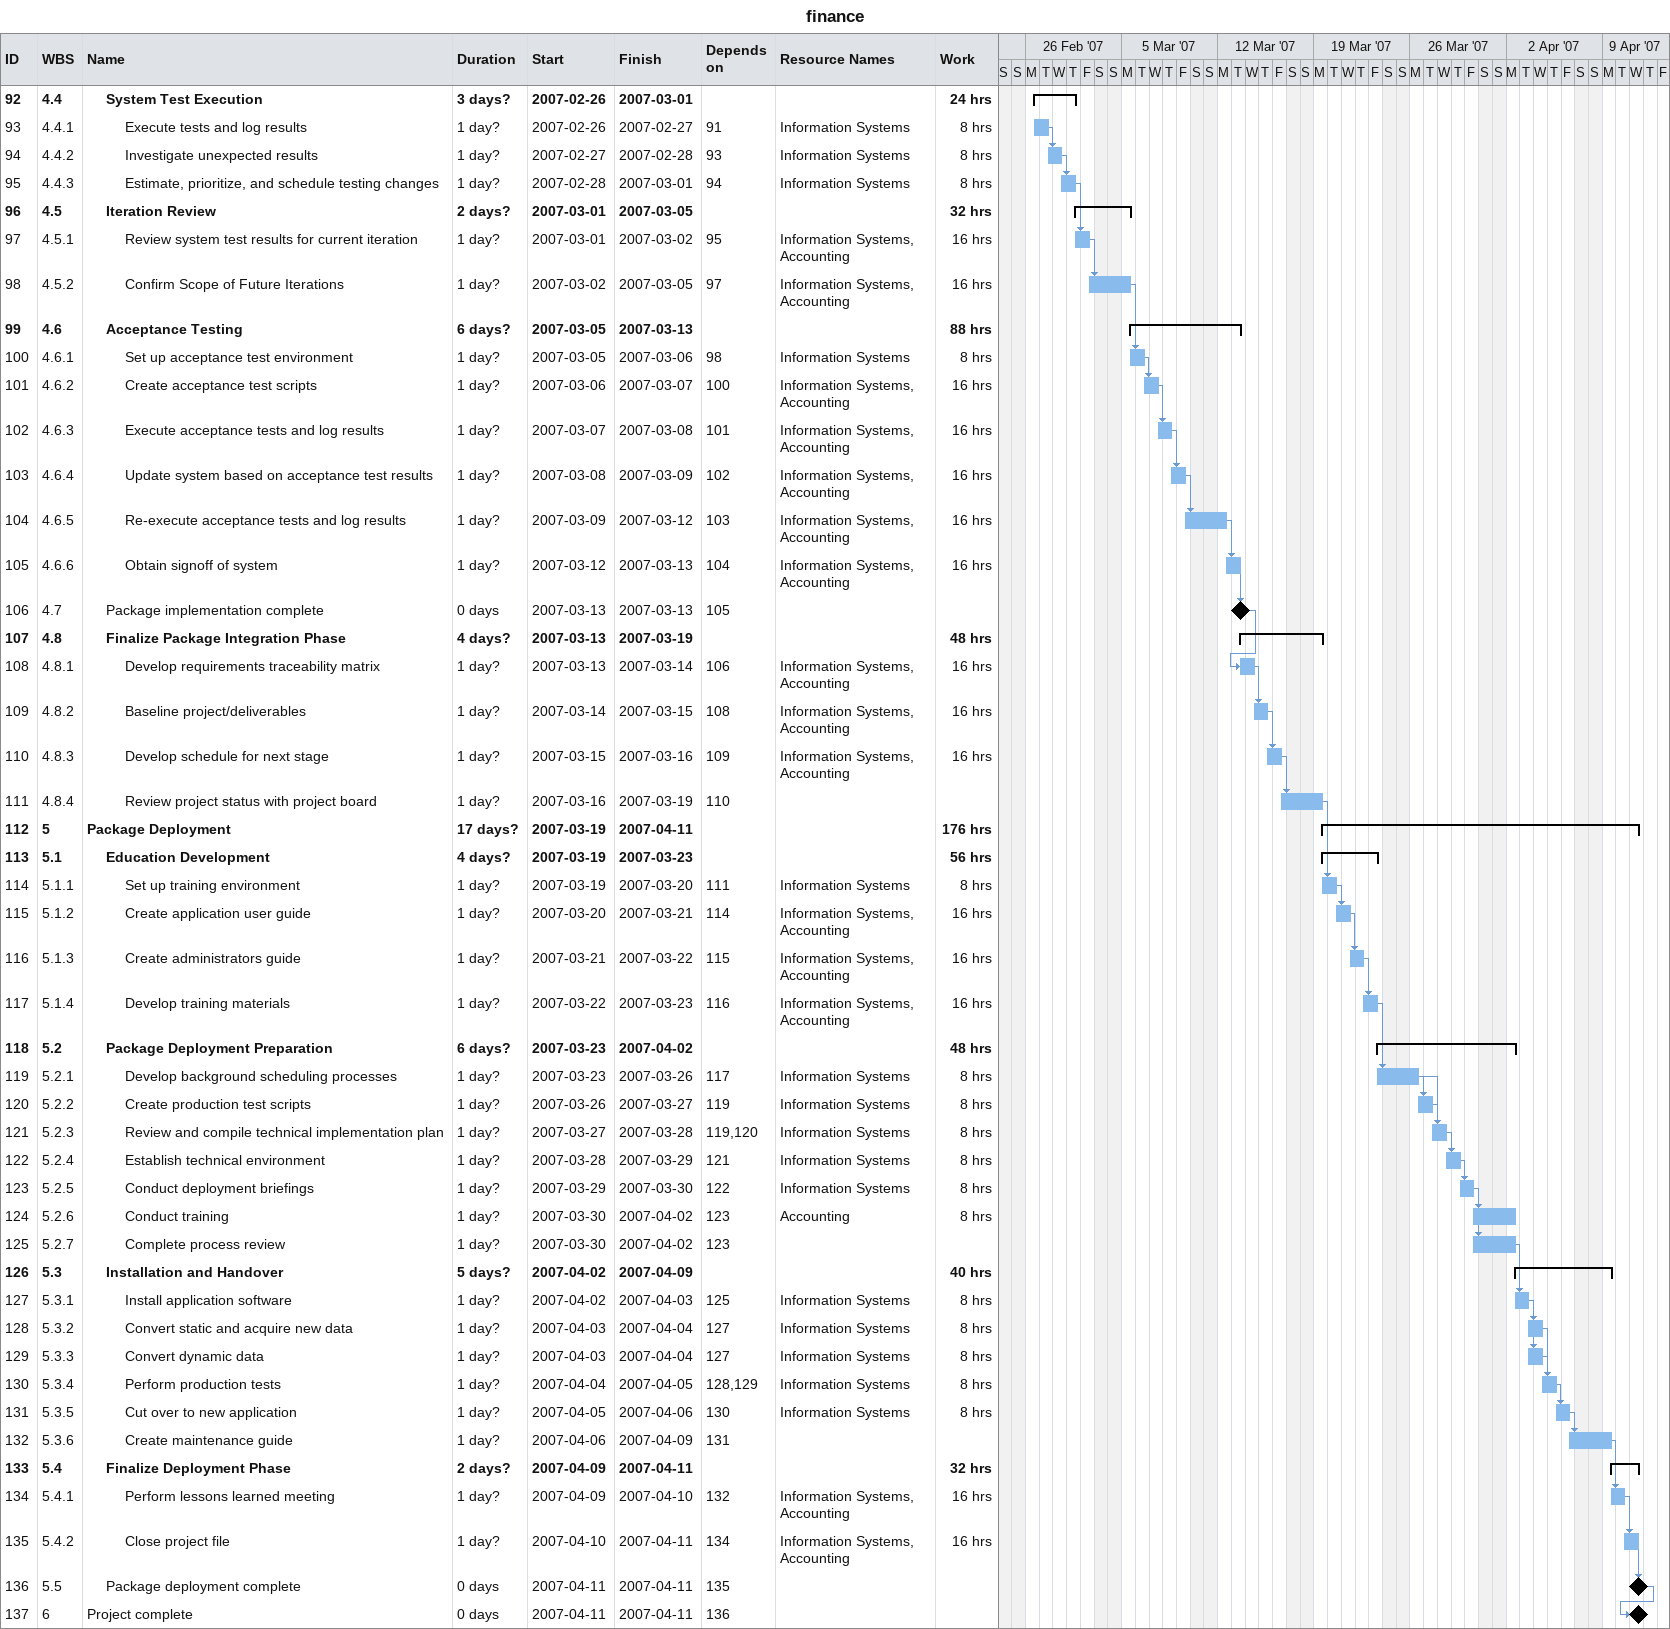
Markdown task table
finance

| ID | WBS | Task | Duration | Start | Finish | Predecessors | Resources | Work (h) |
|---|---|---|---|---|---|---|---|---|
| 92 | 4.4 | **System Test Execution** | 3d? | 2007-02-26 | 2007-03-01 |  |  | 24 |
| 93 | 4.4.1 | Execute tests and log results | 1d? | 2007-02-26 | 2007-02-27 | 91 | Information Systems | 8 |
| 94 | 4.4.2 | Investigate unexpected results | 1d? | 2007-02-27 | 2007-02-28 | 93 | Information Systems | 8 |
| 95 | 4.4.3 | Estimate, prioritize, and schedule testing changes | 1d? | 2007-02-28 | 2007-03-01 | 94 | Information Systems | 8 |
| 96 | 4.5 | **Iteration Review** | 2d? | 2007-03-01 | 2007-03-05 |  |  | 32 |
| 97 | 4.5.1 | Review system test results for current iteration | 1d? | 2007-03-01 | 2007-03-02 | 95 | Information Systems, Accounting | 16 |
| 98 | 4.5.2 | Confirm Scope of Future Iterations | 1d? | 2007-03-02 | 2007-03-05 | 97 | Information Systems, Accounting | 16 |
| 99 | 4.6 | **Acceptance Testing** | 6d? | 2007-03-05 | 2007-03-13 |  |  | 88 |
| 100 | 4.6.1 | Set up acceptance test environment | 1d? | 2007-03-05 | 2007-03-06 | 98 | Information Systems | 8 |
| 101 | 4.6.2 | Create acceptance test scripts | 1d? | 2007-03-06 | 2007-03-07 | 100 | Information Systems, Accounting | 16 |
| 102 | 4.6.3 | Execute acceptance tests and log results | 1d? | 2007-03-07 | 2007-03-08 | 101 | Information Systems, Accounting | 16 |
| 103 | 4.6.4 | Update system based on acceptance test results | 1d? | 2007-03-08 | 2007-03-09 | 102 | Information Systems, Accounting | 16 |
| 104 | 4.6.5 | Re-execute acceptance tests and log results | 1d? | 2007-03-09 | 2007-03-12 | 103 | Information Systems, Accounting | 16 |
| 105 | 4.6.6 | Obtain signoff of system | 1d? | 2007-03-12 | 2007-03-13 | 104 | Information Systems, Accounting | 16 |
| 106 | 4.7 | Package implementation complete | 0d | 2007-03-13 | 2007-03-13 | 105 |  |  |
| 107 | 4.8 | **Finalize Package Integration Phase** | 4d? | 2007-03-13 | 2007-03-19 |  |  | 48 |
| 108 | 4.8.1 | Develop requirements traceability matrix | 1d? | 2007-03-13 | 2007-03-14 | 106 | Information Systems, Accounting | 16 |
| 109 | 4.8.2 | Baseline project/deliverables | 1d? | 2007-03-14 | 2007-03-15 | 108 | Information Systems, Accounting | 16 |
| 110 | 4.8.3 | Develop schedule for next stage | 1d? | 2007-03-15 | 2007-03-16 | 109 | Information Systems, Accounting | 16 |
| 111 | 4.8.4 | Review project status with project board | 1d? | 2007-03-16 | 2007-03-19 | 110 |  |  |
| 112 | 5 | **Package Deployment** | 17d? | 2007-03-19 | 2007-04-11 |  |  | 176 |
| 113 | 5.1 | **Education Development** | 4d? | 2007-03-19 | 2007-03-23 |  |  | 56 |
| 114 | 5.1.1 | Set up training environment | 1d? | 2007-03-19 | 2007-03-20 | 111 | Information Systems | 8 |
| 115 | 5.1.2 | Create application user guide | 1d? | 2007-03-20 | 2007-03-21 | 114 | Information Systems, Accounting | 16 |
| 116 | 5.1.3 | Create administrators guide | 1d? | 2007-03-21 | 2007-03-22 | 115 | Information Systems, Accounting | 16 |
| 117 | 5.1.4 | Develop training materials | 1d? | 2007-03-22 | 2007-03-23 | 116 | Information Systems, Accounting | 16 |
| 118 | 5.2 | **Package Deployment Preparation** | 6d? | 2007-03-23 | 2007-04-02 |  |  | 48 |
| 119 | 5.2.1 | Develop background scheduling processes | 1d? | 2007-03-23 | 2007-03-26 | 117 | Information Systems | 8 |
| 120 | 5.2.2 | Create production test scripts | 1d? | 2007-03-26 | 2007-03-27 | 119 | Information Systems | 8 |
| 121 | 5.2.3 | Review and compile technical implementation plan | 1d? | 2007-03-27 | 2007-03-28 | 119, 120 | Information Systems | 8 |
| 122 | 5.2.4 | Establish technical environment | 1d? | 2007-03-28 | 2007-03-29 | 121 | Information Systems | 8 |
| 123 | 5.2.5 | Conduct deployment briefings | 1d? | 2007-03-29 | 2007-03-30 | 122 | Information Systems | 8 |
| 124 | 5.2.6 | Conduct training | 1d? | 2007-03-30 | 2007-04-02 | 123 | Accounting | 8 |
| 125 | 5.2.7 | Complete process review | 1d? | 2007-03-30 | 2007-04-02 | 123 |  |  |
| 126 | 5.3 | **Installation and Handover** | 5d? | 2007-04-02 | 2007-04-09 |  |  | 40 |
| 127 | 5.3.1 | Install application software | 1d? | 2007-04-02 | 2007-04-03 | 125 | Information Systems | 8 |
| 128 | 5.3.2 | Convert static and acquire new data | 1d? | 2007-04-03 | 2007-04-04 | 127 | Information Systems | 8 |
| 129 | 5.3.3 | Convert dynamic data | 1d? | 2007-04-03 | 2007-04-04 | 127 | Information Systems | 8 |
| 130 | 5.3.4 | Perform production tests | 1d? | 2007-04-04 | 2007-04-05 | 128, 129 | Information Systems | 8 |
| 131 | 5.3.5 | Cut over to new application | 1d? | 2007-04-05 | 2007-04-06 | 130 | Information Systems | 8 |
| 132 | 5.3.6 | Create maintenance guide | 1d? | 2007-04-06 | 2007-04-09 | 131 |  |  |
| 133 | 5.4 | **Finalize Deployment Phase** | 2d? | 2007-04-09 | 2007-04-11 |  |  | 32 |
| 134 | 5.4.1 | Perform lessons learned meeting | 1d? | 2007-04-09 | 2007-04-10 | 132 | Information Systems, Accounting | 16 |
| 135 | 5.4.2 | Close project file | 1d? | 2007-04-10 | 2007-04-11 | 134 | Information Systems, Accounting | 16 |
| 136 | 5.5 | Package deployment complete | 0d | 2007-04-11 | 2007-04-11 | 135 |  |  |
| 137 | 6 | Project complete | 0d | 2007-04-11 | 2007-04-11 | 136 |  |  |
